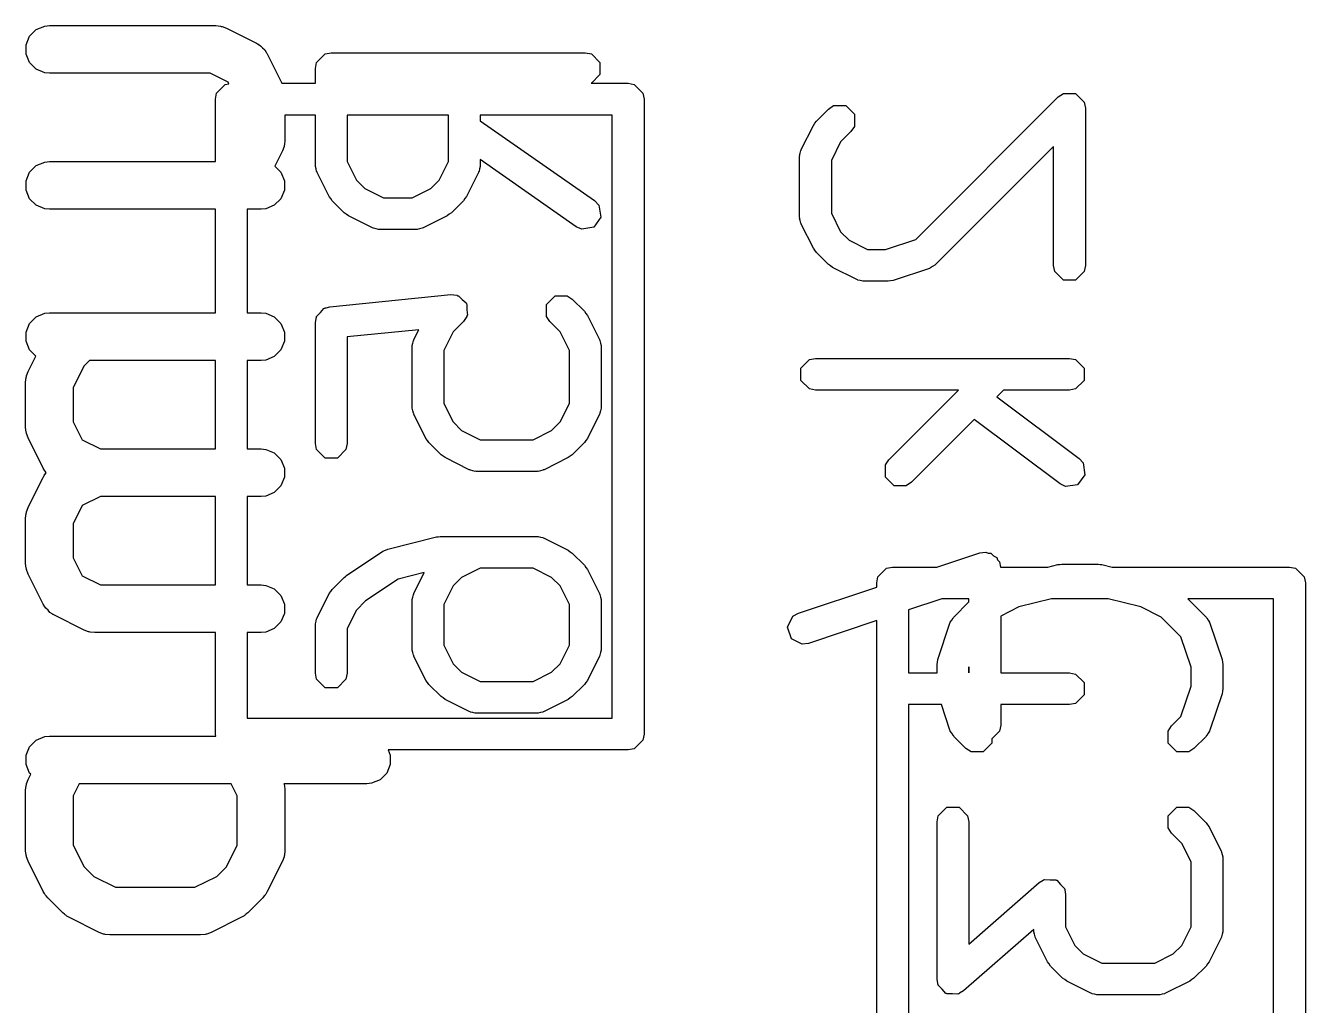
# Model space of a CAD drawing. Header units: inches. Extents: x 0.38 to 5.39, y 0.07 to 3.28.
# Drawn here: x 3.5334 to 3.6921, y 2.3948 to 2.5163 of the extents above; entities that cross this region are included whole.
import ezdxf

# ---------------------------------------------------------------- set-up
doc = ezdxf.new("R2010")
doc.units = ezdxf.units.IN
doc.header["$MEASUREMENT"] = 0
doc.layers.add('BLACK', color=250, linetype='CONTINUOUS')

msp = doc.modelspace()

# ---------------------------------------------------------------- linework, layer by layer
at = {"layer": 'BLACK', "linetype": 'CONTINUOUS'}
for p, q in [((3.53393, 2.51504), (3.53474, 2.51585)), ((3.53474, 2.51585), (3.53581, 2.51629)), ((3.53581, 2.51629), (3.53638, 2.51635)), ((3.53638, 2.51635), (3.55701, 2.51635)), ((3.55701, 2.51635), (3.55758, 2.51629)), ((3.55758, 2.51629), (3.55768, 2.51625)), ((3.55768, 2.51625), (3.55779, 2.51625)), ((3.55779, 2.51625), (3.55833, 2.51604)), ((3.55833, 2.51604), (3.56208, 2.51416)), ((3.53349, 2.51397), (3.53393, 2.51504)), ((3.53349, 2.51282), (3.53349, 2.51397)), ((3.56208, 2.51416), (3.56217, 2.5141)), ((3.56217, 2.5141), (3.56222, 2.51409)), ((3.56222, 2.51409), (3.56227, 2.51404)), ((3.56227, 2.51404), (3.56257, 2.51385)), ((3.56257, 2.51385), (3.56281, 2.51358)), ((3.53393, 2.51176), (3.53349, 2.51282)), ((3.56281, 2.51358), (3.56309, 2.51333)), ((3.56309, 2.51333), (3.56327, 2.51304)), ((3.56327, 2.51304), (3.56332, 2.51298)), ((3.56332, 2.51298), (3.56334, 2.51294)), ((3.56334, 2.51294), (3.5634, 2.51284)), ((3.5634, 2.51284), (3.56522, 2.5092)), ((3.56952, 2.51178), (3.57058, 2.51284)), ((3.57058, 2.51284), (3.57133, 2.51299)), ((3.57133, 2.51299), (3.60283, 2.51299)), ((3.60283, 2.51299), (3.60358, 2.51284)), ((3.60358, 2.51284), (3.60465, 2.51178)), ((3.53474, 2.51094), (3.53393, 2.51176)), ((3.53581, 2.5105), (3.53474, 2.51094)), ((3.53638, 2.51044), (3.53581, 2.5105)), ((3.55631, 2.51044), (3.53638, 2.51044)), ((3.55856, 2.50932), (3.55631, 2.51044)), ((3.56937, 2.51102), (3.56952, 2.51178)), ((3.56937, 2.5092), (3.56937, 2.51102)), ((3.60465, 2.51178), (3.60465, 2.51027)), ((3.55712, 2.50798), (3.55818, 2.50905)), ((3.55818, 2.50905), (3.55865, 2.50914)), ((3.55865, 2.50914), (3.55856, 2.50932)), ((3.56522, 2.5092), (3.56937, 2.5092)), ((3.60358, 2.50921), (3.60354, 2.5092)), ((3.60354, 2.5092), (3.60815, 2.5092)), ((3.60465, 2.51027), (3.60358, 2.50921)), ((3.60815, 2.5092), (3.6089, 2.50905)), ((3.6089, 2.50905), (3.60997, 2.50798)), ((3.55697, 2.50723), (3.55712, 2.50798)), ((3.60997, 2.50798), (3.61012, 2.50723)), ((3.64381, 2.48983), (3.66148, 2.5075)), ((3.66148, 2.5075), (3.66212, 2.50792)), ((3.66212, 2.50792), (3.66362, 2.50792)), ((3.66362, 2.50792), (3.66469, 2.50686)), ((3.55697, 2.49948), (3.55697, 2.50723)), ((3.61012, 2.50723), (3.61012, 2.42849)), ((3.63148, 2.5045), (3.63298, 2.506)), ((3.63298, 2.506), (3.63362, 2.50642)), ((3.63362, 2.50642), (3.63513, 2.50642)), ((3.63513, 2.50642), (3.63619, 2.50536)), ((3.66469, 2.50686), (3.66484, 2.5061)), ((3.66484, 2.5061), (3.66484, 2.48661)), ((3.56937, 2.50526), (3.56558, 2.50526)), ((3.56558, 2.50526), (3.56558, 2.50215)), ((3.56937, 2.49903), (3.56937, 2.50526)), ((3.5733, 2.50526), (3.5733, 2.49949)), ((3.58586, 2.50526), (3.5733, 2.50526)), ((3.58586, 2.49949), (3.58586, 2.50526)), ((3.5898, 2.50526), (3.5898, 2.50455)), ((3.60618, 2.50526), (3.5898, 2.50526)), ((3.5898, 2.50455), (3.60396, 2.49464)), ((3.60618, 2.43046), (3.60618, 2.50526)), ((3.63111, 2.50398), (3.63131, 2.50423)), ((3.63131, 2.50423), (3.63148, 2.5045)), ((3.63619, 2.50536), (3.63619, 2.50385)), ((3.62961, 2.50098), (3.63111, 2.50398)), ((3.63577, 2.50321), (3.63449, 2.50194)), ((3.63619, 2.50385), (3.63577, 2.50321)), ((3.56548, 2.50137), (3.56527, 2.50083)), ((3.56549, 2.50147), (3.56548, 2.50137)), ((3.56553, 2.50157), (3.56549, 2.50147)), ((3.56558, 2.50215), (3.56553, 2.50157)), ((3.62959, 2.50089), (3.62961, 2.50098)), ((3.63449, 2.50194), (3.63334, 2.49964)), ((3.6609, 2.50135), (3.64626, 2.48671)), ((3.6609, 2.48661), (3.6609, 2.50135)), ((3.53474, 2.49898), (3.53581, 2.49942)), ((3.53581, 2.49942), (3.53638, 2.49948)), ((3.53638, 2.49948), (3.55697, 2.49948)), ((3.56527, 2.50083), (3.56432, 2.49893)), ((3.5733, 2.49949), (3.57445, 2.49719)), ((3.58471, 2.49719), (3.58586, 2.49949)), ((3.6017, 2.49141), (3.5898, 2.49974)), ((3.5898, 2.49974), (3.5898, 2.49903)), ((3.62941, 2.50024), (3.62949, 2.50055)), ((3.62942, 2.5002), (3.62941, 2.50024)), ((3.62941, 2.5001), (3.62942, 2.5002)), ((3.62941, 2.49261), (3.62941, 2.5001)), ((3.62949, 2.50055), (3.62956, 2.50086)), ((3.62956, 2.50086), (3.62959, 2.50089)), ((3.63334, 2.49964), (3.63334, 2.49307)), ((3.53349, 2.4971), (3.53393, 2.49816)), ((3.53393, 2.49816), (3.53474, 2.49898)), ((3.56432, 2.49893), (3.56509, 2.49816)), ((3.56509, 2.49816), (3.56553, 2.4971)), ((3.56939, 2.49893), (3.56937, 2.49903)), ((3.56937, 2.49889), (3.56939, 2.49893)), ((3.56945, 2.49858), (3.56937, 2.49889)), ((3.56952, 2.49827), (3.56945, 2.49858)), ((3.56955, 2.49824), (3.56952, 2.49827)), ((3.56957, 2.49815), (3.56955, 2.49824)), ((3.57107, 2.49515), (3.56957, 2.49815)), ((3.58959, 2.49815), (3.58809, 2.49515)), ((3.58962, 2.49824), (3.58959, 2.49815)), ((3.58965, 2.49827), (3.58962, 2.49824)), ((3.58971, 2.49858), (3.58965, 2.49827)), ((3.5898, 2.49889), (3.58971, 2.49858)), ((3.5898, 2.49903), (3.58978, 2.49893)), ((3.58978, 2.49893), (3.5898, 2.49889)), ((3.53349, 2.49595), (3.53349, 2.4971)), ((3.56553, 2.4971), (3.56553, 2.49595)), ((3.57445, 2.49719), (3.5755, 2.49614)), ((3.58367, 2.49614), (3.58471, 2.49719)), ((3.53393, 2.49488), (3.53349, 2.49595)), ((3.53474, 2.49407), (3.53393, 2.49488)), ((3.56509, 2.49488), (3.56427, 2.49407)), ((3.56553, 2.49595), (3.56509, 2.49488)), ((3.57127, 2.4949), (3.57107, 2.49515)), ((3.57144, 2.49463), (3.57127, 2.4949)), ((3.57294, 2.49313), (3.57144, 2.49463)), ((3.5755, 2.49614), (3.5778, 2.495)), ((3.5778, 2.495), (3.58137, 2.495)), ((3.58137, 2.495), (3.58367, 2.49614)), ((3.58772, 2.49463), (3.58622, 2.49313)), ((3.5879, 2.4949), (3.58772, 2.49463)), ((3.58809, 2.49515), (3.5879, 2.4949)), ((3.60396, 2.49464), (3.60449, 2.49408)), ((3.53581, 2.49363), (3.53474, 2.49407)), ((3.53638, 2.49357), (3.53581, 2.49363)), ((3.55697, 2.49357), (3.53638, 2.49357)), ((3.55697, 2.48073), (3.55697, 2.49357)), ((3.56263, 2.49357), (3.56091, 2.49357)), ((3.56091, 2.49357), (3.56091, 2.48073)), ((3.56321, 2.49363), (3.56263, 2.49357)), ((3.56427, 2.49407), (3.56321, 2.49363)), ((3.5732, 2.49296), (3.57294, 2.49313)), ((3.58622, 2.49313), (3.58596, 2.49296)), ((3.60449, 2.49408), (3.60475, 2.4926)), ((3.63334, 2.49307), (3.63449, 2.49077)), ((3.57345, 2.49277), (3.5732, 2.49296)), ((3.57645, 2.49127), (3.57345, 2.49277)), ((3.58571, 2.49277), (3.58271, 2.49127)), ((3.58596, 2.49296), (3.58571, 2.49277)), ((3.6024, 2.49111), (3.6017, 2.49141)), ((3.60475, 2.4926), (3.60389, 2.49137)), ((3.62942, 2.49251), (3.62941, 2.49261)), ((3.62941, 2.49247), (3.62942, 2.49251)), ((3.62949, 2.49216), (3.62941, 2.49247)), ((3.62956, 2.49185), (3.62949, 2.49216)), ((3.62959, 2.49182), (3.62956, 2.49185)), ((3.62961, 2.49172), (3.62959, 2.49182)), ((3.63111, 2.48873), (3.62961, 2.49172)), ((3.57655, 2.49124), (3.57645, 2.49127)), ((3.57658, 2.49121), (3.57655, 2.49124)), ((3.57689, 2.49115), (3.57658, 2.49121)), ((3.57719, 2.49106), (3.57689, 2.49115)), ((3.57724, 2.49108), (3.57719, 2.49106)), ((3.57733, 2.49106), (3.57724, 2.49108)), ((3.58183, 2.49106), (3.57733, 2.49106)), ((3.58193, 2.49108), (3.58183, 2.49106)), ((3.58197, 2.49106), (3.58193, 2.49108)), ((3.58228, 2.49115), (3.58197, 2.49106)), ((3.58259, 2.49121), (3.58228, 2.49115)), ((3.58262, 2.49124), (3.58259, 2.49121)), ((3.58271, 2.49127), (3.58262, 2.49124)), ((3.60389, 2.49137), (3.6024, 2.49111)), ((3.63449, 2.49077), (3.63554, 2.48972)), ((3.64005, 2.48857), (3.64381, 2.48983)), ((3.63131, 2.48848), (3.63111, 2.48873)), ((3.63148, 2.48821), (3.63131, 2.48848)), ((3.63298, 2.48671), (3.63148, 2.48821)), ((3.63554, 2.48972), (3.63784, 2.48857)), ((3.63784, 2.48857), (3.64005, 2.48857)), ((3.63324, 2.48654), (3.63298, 2.48671)), ((3.64618, 2.48666), (3.64616, 2.48662)), ((3.64626, 2.48671), (3.64618, 2.48666)), ((3.63349, 2.48635), (3.63324, 2.48654)), ((3.63649, 2.48485), (3.63349, 2.48635)), ((3.64549, 2.48624), (3.641, 2.48474)), ((3.64558, 2.48629), (3.64549, 2.48624)), ((3.64563, 2.48629), (3.64558, 2.48629)), ((3.64589, 2.48646), (3.64563, 2.48629)), ((3.64616, 2.48662), (3.64589, 2.48646)), ((3.66105, 2.48585), (3.6609, 2.48661)), ((3.66212, 2.48479), (3.66105, 2.48585)), ((3.66469, 2.48585), (3.66362, 2.48479)), ((3.66484, 2.48661), (3.66469, 2.48585)), ((3.63659, 2.48482), (3.63649, 2.48485)), ((3.63662, 2.48479), (3.63659, 2.48482)), ((3.63693, 2.48473), (3.63662, 2.48479)), ((3.63723, 2.48464), (3.63693, 2.48473)), ((3.63728, 2.48466), (3.63723, 2.48464)), ((3.63737, 2.48464), (3.63728, 2.48466)), ((3.64037, 2.48464), (3.63737, 2.48464)), ((3.64068, 2.4847), (3.64037, 2.48464)), ((3.641, 2.48474), (3.64068, 2.4847)), ((3.66362, 2.48479), (3.66212, 2.48479)), ((3.57114, 2.48149), (3.58614, 2.48299)), ((3.58614, 2.48299), (3.5869, 2.48291)), ((3.5869, 2.48291), (3.58698, 2.48285)), ((3.58698, 2.48285), (3.58709, 2.48285)), ((3.58709, 2.48285), (3.58755, 2.48238)), ((3.58755, 2.48238), (3.58807, 2.48196)), ((3.58807, 2.48196), (3.58808, 2.48186)), ((3.59801, 2.48178), (3.59908, 2.48285)), ((3.59908, 2.48285), (3.60058, 2.48285)), ((3.60058, 2.48285), (3.60122, 2.48242)), ((3.60122, 2.48242), (3.60272, 2.48092)), ((3.53474, 2.48023), (3.53581, 2.48067)), ((3.53581, 2.48067), (3.53638, 2.48073)), ((3.53638, 2.48073), (3.55697, 2.48073)), ((3.56091, 2.48073), (3.56263, 2.48073)), ((3.56263, 2.48073), (3.56321, 2.48067)), ((3.56321, 2.48067), (3.56427, 2.48023)), ((3.56949, 2.48014), (3.56952, 2.48028)), ((3.56952, 2.48028), (3.56998, 2.48075)), ((3.56998, 2.48075), (3.5704, 2.48126)), ((3.5704, 2.48126), (3.57054, 2.4813)), ((3.57054, 2.4813), (3.57058, 2.48135)), ((3.57058, 2.48135), (3.57068, 2.48135)), ((3.57068, 2.48135), (3.57114, 2.48149)), ((3.58808, 2.48186), (3.58815, 2.48178)), ((3.58815, 2.48178), (3.58815, 2.48112)), ((3.58815, 2.48112), (3.58822, 2.48046)), ((3.58822, 2.48046), (3.58815, 2.48038)), ((3.58815, 2.48038), (3.58815, 2.48028)), ((3.59801, 2.48028), (3.59801, 2.48178)), ((3.60272, 2.48092), (3.6029, 2.48066)), ((3.6029, 2.48066), (3.60309, 2.48041)), ((3.60309, 2.48041), (3.60459, 2.47741)), ((3.53349, 2.47835), (3.53393, 2.47942)), ((3.53393, 2.47942), (3.53474, 2.48023)), ((3.56427, 2.48023), (3.56509, 2.47942)), ((3.56509, 2.47942), (3.56553, 2.47835)), ((3.56937, 2.47953), (3.56946, 2.48)), ((3.56937, 2.46453), (3.56937, 2.47953)), ((3.56945, 2.4801), (3.56949, 2.48014)), ((3.56946, 2.48), (3.56945, 2.4801)), ((3.58772, 2.47964), (3.58645, 2.47836)), ((3.58815, 2.48028), (3.58772, 2.47964)), ((3.59844, 2.47964), (3.59801, 2.48028)), ((3.59971, 2.47836), (3.59844, 2.47964)), ((3.53349, 2.4772), (3.53349, 2.47835)), ((3.53393, 2.47614), (3.53349, 2.4772)), ((3.56553, 2.4772), (3.56509, 2.47614)), ((3.56553, 2.47835), (3.56553, 2.4772)), ((3.58219, 2.47864), (3.5733, 2.47775)), ((3.5733, 2.47775), (3.5733, 2.46453)), ((3.58145, 2.47697), (3.58151, 2.47728)), ((3.58151, 2.47728), (3.58155, 2.47731)), ((3.58155, 2.47731), (3.58157, 2.47741)), ((3.58157, 2.47741), (3.58219, 2.47864)), ((3.58645, 2.47836), (3.5853, 2.47606)), ((3.60086, 2.47606), (3.59971, 2.47836)), ((3.60459, 2.47741), (3.60462, 2.47731)), ((3.60462, 2.47731), (3.60465, 2.47728)), ((3.60465, 2.47728), (3.60471, 2.47697)), ((3.53469, 2.47537), (3.53393, 2.47614)), ((3.56509, 2.47614), (3.56427, 2.47532)), ((3.58136, 2.47653), (3.58138, 2.47663)), ((3.58136, 2.46903), (3.58136, 2.47653)), ((3.58137, 2.47667), (3.58145, 2.47697)), ((3.58138, 2.47663), (3.58137, 2.47667)), ((3.5853, 2.47606), (3.5853, 2.46949)), ((3.60086, 2.46949), (3.60086, 2.47606)), ((3.60471, 2.47697), (3.60479, 2.47667)), ((3.60479, 2.47667), (3.60478, 2.47663)), ((3.60478, 2.47663), (3.6048, 2.47653)), ((3.6048, 2.47653), (3.6048, 2.46903)), ((3.53374, 2.47347), (3.53469, 2.47537)), ((3.54069, 2.47415), (3.53934, 2.47146)), ((3.54136, 2.47482), (3.54069, 2.47415)), ((3.55697, 2.47482), (3.54136, 2.47482)), ((3.55697, 2.46386), (3.55697, 2.47482)), ((3.56263, 2.47482), (3.56091, 2.47482)), ((3.56091, 2.47482), (3.56091, 2.46386)), ((3.56321, 2.47488), (3.56263, 2.47482)), ((3.56427, 2.47532), (3.56321, 2.47488)), ((3.62956, 2.47386), (3.63062, 2.47493)), ((3.63062, 2.47493), (3.63137, 2.47508)), ((3.63137, 2.47508), (3.66287, 2.47508)), ((3.66287, 2.47508), (3.66362, 2.47493)), ((3.66362, 2.47493), (3.66469, 2.47386)), ((3.53343, 2.47215), (3.53349, 2.47273)), ((3.53349, 2.47273), (3.53353, 2.47283)), ((3.53353, 2.47283), (3.53354, 2.47293)), ((3.53354, 2.47293), (3.53374, 2.47347)), ((3.62956, 2.47235), (3.62956, 2.47386)), ((3.63062, 2.47129), (3.62956, 2.47235)), ((3.66469, 2.47235), (3.66362, 2.47129)), ((3.66469, 2.47386), (3.66469, 2.47235)), ((3.53343, 2.46653), (3.53343, 2.47215)), ((3.53934, 2.47146), (3.53934, 2.46723)), ((3.63137, 2.47114), (3.63062, 2.47129)), ((3.64912, 2.47114), (3.63137, 2.47114)), ((3.64048, 2.4625), (3.64912, 2.47114)), ((3.65469, 2.47114), (3.65387, 2.47032)), ((3.66287, 2.47114), (3.65469, 2.47114)), ((3.66362, 2.47129), (3.66287, 2.47114)), ((3.5853, 2.46949), (3.58645, 2.4672)), ((3.59971, 2.4672), (3.60086, 2.46949)), ((3.65387, 2.47032), (3.66405, 2.46268)), ((3.58138, 2.46893), (3.58136, 2.46903)), ((3.58137, 2.46889), (3.58138, 2.46893)), ((3.58145, 2.46859), (3.58137, 2.46889)), ((3.58151, 2.46828), (3.58145, 2.46859)), ((3.58155, 2.46824), (3.58151, 2.46828)), ((3.58157, 2.46815), (3.58155, 2.46824)), ((3.58307, 2.46515), (3.58157, 2.46815)), ((3.60459, 2.46815), (3.60309, 2.46515)), ((3.60462, 2.46824), (3.60459, 2.46815)), ((3.60465, 2.46828), (3.60462, 2.46824)), ((3.60471, 2.46859), (3.60465, 2.46828)), ((3.60479, 2.46889), (3.60471, 2.46859)), ((3.6048, 2.46903), (3.60478, 2.46893)), ((3.60478, 2.46893), (3.60479, 2.46889)), ((3.53349, 2.46595), (3.53343, 2.46653)), ((3.53934, 2.46723), (3.54046, 2.46498)), ((3.58645, 2.4672), (3.5875, 2.46615)), ((3.5875, 2.46615), (3.5898, 2.465)), ((3.59637, 2.465), (3.59866, 2.46615)), ((3.59866, 2.46615), (3.59971, 2.4672)), ((3.65106, 2.46751), (3.64326, 2.45972)), ((3.66169, 2.45953), (3.65106, 2.46751)), ((3.53353, 2.46585), (3.53349, 2.46595)), ((3.53354, 2.46575), (3.53353, 2.46585)), ((3.53374, 2.46521), (3.53354, 2.46575)), ((3.53562, 2.46146), (3.53374, 2.46521)), ((3.54046, 2.46498), (3.54271, 2.46386)), ((3.56952, 2.46378), (3.56937, 2.46453)), ((3.5733, 2.46453), (3.57315, 2.46378)), ((3.58327, 2.4649), (3.58307, 2.46515)), ((3.58344, 2.46464), (3.58327, 2.4649)), ((3.58494, 2.46314), (3.58344, 2.46464)), ((3.5898, 2.465), (3.59637, 2.465)), ((3.60272, 2.46464), (3.60122, 2.46314)), ((3.6029, 2.4649), (3.60272, 2.46464)), ((3.60309, 2.46515), (3.6029, 2.4649)), ((3.54271, 2.46386), (3.55697, 2.46386)), ((3.56091, 2.46386), (3.56263, 2.46386)), ((3.56263, 2.46386), (3.56321, 2.4638)), ((3.56321, 2.4638), (3.56427, 2.46336)), ((3.56427, 2.46336), (3.56509, 2.46254)), ((3.57058, 2.46271), (3.56952, 2.46378)), ((3.57315, 2.46378), (3.57209, 2.46271)), ((3.5852, 2.46296), (3.58494, 2.46314)), ((3.58545, 2.46277), (3.5852, 2.46296)), ((3.60096, 2.46296), (3.60071, 2.46277)), ((3.60122, 2.46314), (3.60096, 2.46296)), ((3.53568, 2.46136), (3.53562, 2.46146)), ((3.53569, 2.46132), (3.53568, 2.46136)), ((3.53574, 2.46126), (3.53569, 2.46132)), ((3.53593, 2.46097), (3.53574, 2.46126)), ((3.56509, 2.46254), (3.56553, 2.46148)), ((3.56553, 2.46148), (3.56553, 2.46033)), ((3.57209, 2.46271), (3.57058, 2.46271)), ((3.58845, 2.46127), (3.58545, 2.46277)), ((3.58855, 2.46124), (3.58845, 2.46127)), ((3.58858, 2.46121), (3.58855, 2.46124)), ((3.59762, 2.46124), (3.59758, 2.46121)), ((3.59771, 2.46127), (3.59762, 2.46124)), ((3.60071, 2.46277), (3.59771, 2.46127)), ((3.64005, 2.46186), (3.64048, 2.4625)), ((3.64005, 2.46036), (3.64005, 2.46186)), ((3.66405, 2.46268), (3.66456, 2.46211)), ((3.66456, 2.46211), (3.66478, 2.46062)), ((3.53374, 2.4566), (3.53562, 2.46035)), ((3.53562, 2.46035), (3.53568, 2.46045)), ((3.53568, 2.46045), (3.53569, 2.46049)), ((3.53569, 2.46049), (3.53574, 2.46055)), ((3.53574, 2.46055), (3.53593, 2.46084)), ((3.536, 2.4609), (3.53593, 2.46097)), ((3.53593, 2.46084), (3.536, 2.4609)), ((3.56553, 2.46033), (3.56509, 2.45926)), ((3.58889, 2.46115), (3.58858, 2.46121)), ((3.58919, 2.46107), (3.58889, 2.46115)), ((3.58924, 2.46108), (3.58919, 2.46107)), ((3.58933, 2.46106), (3.58924, 2.46108)), ((3.59683, 2.46106), (3.58933, 2.46106)), ((3.59693, 2.46108), (3.59683, 2.46106)), ((3.59697, 2.46107), (3.59693, 2.46108)), ((3.59728, 2.46115), (3.59697, 2.46107)), ((3.59758, 2.46121), (3.59728, 2.46115)), ((3.64112, 2.45929), (3.64005, 2.46036)), ((3.64326, 2.45972), (3.64263, 2.45929)), ((3.66478, 2.46062), (3.66387, 2.45942)), ((3.56427, 2.45845), (3.56321, 2.45801)), ((3.56509, 2.45926), (3.56427, 2.45845)), ((3.64263, 2.45929), (3.64112, 2.45929)), ((3.66238, 2.4592), (3.66169, 2.45953)), ((3.66387, 2.45942), (3.66238, 2.4592)), ((3.53354, 2.45606), (3.53374, 2.4566)), ((3.54046, 2.45683), (3.53934, 2.45458)), ((3.54271, 2.45795), (3.54046, 2.45683)), ((3.55697, 2.45795), (3.54271, 2.45795)), ((3.55697, 2.44698), (3.55697, 2.45795)), ((3.56263, 2.45795), (3.56091, 2.45795)), ((3.56091, 2.45795), (3.56091, 2.44698)), ((3.56321, 2.45801), (3.56263, 2.45795)), ((3.53343, 2.45528), (3.53349, 2.45586)), ((3.53343, 2.44966), (3.53343, 2.45528)), ((3.53349, 2.45586), (3.53353, 2.45595)), ((3.53353, 2.45595), (3.53354, 2.45606)), ((3.53934, 2.45458), (3.53934, 2.45035)), ((3.57836, 2.45144), (3.58436, 2.45294)), ((3.58436, 2.45294), (3.5846, 2.45295)), ((3.5846, 2.45295), (3.58483, 2.453)), ((3.58483, 2.453), (3.59683, 2.453)), ((3.59683, 2.453), (3.59693, 2.45298)), ((3.59693, 2.45298), (3.59697, 2.453)), ((3.59697, 2.453), (3.59728, 2.45291)), ((3.59728, 2.45291), (3.59758, 2.45285)), ((3.59758, 2.45285), (3.59762, 2.45282)), ((3.59762, 2.45282), (3.59771, 2.45279)), ((3.59771, 2.45279), (3.60071, 2.45129)), ((3.53934, 2.45035), (3.54046, 2.44811)), ((3.57324, 2.44817), (3.57774, 2.45117)), ((3.57774, 2.45117), (3.57805, 2.4513)), ((3.57805, 2.4513), (3.57836, 2.45144)), ((3.60071, 2.45129), (3.60096, 2.4511)), ((3.60096, 2.4511), (3.60122, 2.45092)), ((3.60122, 2.45092), (3.60272, 2.44942)), ((3.6464, 2.4492), (3.65175, 2.45098)), ((3.65175, 2.45098), (3.65251, 2.45107)), ((3.65251, 2.45107), (3.6528, 2.45093)), ((3.6528, 2.45093), (3.65312, 2.45093)), ((3.65312, 2.45093), (3.65345, 2.45061)), ((3.65345, 2.45061), (3.65386, 2.4504)), ((3.65386, 2.4504), (3.65396, 2.45009)), ((3.53349, 2.44908), (3.53343, 2.44966)), ((3.53353, 2.44898), (3.53349, 2.44908)), ((3.53354, 2.44888), (3.53353, 2.44898)), ((3.53374, 2.44833), (3.53354, 2.44888)), ((3.5898, 2.44906), (3.5875, 2.44791)), ((3.59637, 2.44906), (3.5898, 2.44906)), ((3.59866, 2.44791), (3.59637, 2.44906)), ((3.60272, 2.44942), (3.6029, 2.44916)), ((3.6029, 2.44916), (3.60309, 2.44891)), ((3.60309, 2.44891), (3.60459, 2.44591)), ((3.63912, 2.44798), (3.64018, 2.44905)), ((3.64018, 2.44905), (3.64094, 2.4492)), ((3.64094, 2.4492), (3.6464, 2.4492)), ((3.65396, 2.45009), (3.65419, 2.44986)), ((3.65419, 2.44986), (3.65432, 2.4492)), ((3.65432, 2.4492), (3.66017, 2.4492)), ((3.66017, 2.4492), (3.66143, 2.44951)), ((3.66143, 2.44951), (3.66167, 2.44952)), ((3.66167, 2.44952), (3.66191, 2.44957)), ((3.66191, 2.44957), (3.66641, 2.44957)), ((3.66641, 2.44957), (3.66665, 2.44952)), ((3.66665, 2.44952), (3.66689, 2.44951)), ((3.66689, 2.44951), (3.66815, 2.4492)), ((3.66815, 2.4492), (3.69015, 2.4492)), ((3.69015, 2.4492), (3.6909, 2.44905)), ((3.6909, 2.44905), (3.69197, 2.44798)), ((3.53562, 2.44459), (3.53374, 2.44833)), ((3.54046, 2.44811), (3.54271, 2.44698)), ((3.54271, 2.44698), (3.55697, 2.44698)), ((3.56091, 2.44698), (3.56263, 2.44698)), ((3.56263, 2.44698), (3.56321, 2.44693)), ((3.57144, 2.44642), (3.57294, 2.44792)), ((3.57294, 2.44792), (3.5731, 2.44803)), ((3.5731, 2.44803), (3.57324, 2.44817)), ((3.57964, 2.44771), (3.57559, 2.445)), ((3.58287, 2.44851), (3.57964, 2.44771)), ((3.58157, 2.44591), (3.58287, 2.44851)), ((3.5875, 2.44791), (3.58645, 2.44687)), ((3.59971, 2.44687), (3.59866, 2.44791)), ((3.63897, 2.44723), (3.63912, 2.44798)), ((3.63897, 2.44672), (3.63897, 2.44723)), ((3.69197, 2.44798), (3.69212, 2.44723)), ((3.69212, 2.44723), (3.69212, 2.36849)), ((3.56321, 2.44693), (3.56427, 2.44649)), ((3.56427, 2.44649), (3.56509, 2.44567)), ((3.56509, 2.44567), (3.56553, 2.44461)), ((3.56957, 2.44291), (3.57107, 2.44591)), ((3.57107, 2.44591), (3.57127, 2.44616)), ((3.57127, 2.44616), (3.57144, 2.44642)), ((3.58137, 2.44517), (3.58145, 2.44548)), ((3.58145, 2.44548), (3.58151, 2.44579)), ((3.58151, 2.44579), (3.58155, 2.44582)), ((3.58155, 2.44582), (3.58157, 2.44591)), ((3.58645, 2.44687), (3.5853, 2.44457)), ((3.60086, 2.44457), (3.59971, 2.44687)), ((3.60459, 2.44591), (3.60462, 2.44582)), ((3.60462, 2.44582), (3.60465, 2.44579)), ((3.60465, 2.44579), (3.60471, 2.44548)), ((3.60471, 2.44548), (3.60479, 2.44517)), ((3.62925, 2.44348), (3.63897, 2.44672)), ((3.53568, 2.44449), (3.53562, 2.44459)), ((3.53569, 2.44444), (3.53568, 2.44449)), ((3.53574, 2.44439), (3.53569, 2.44444)), ((3.53593, 2.4441), (3.53574, 2.44439)), ((3.53621, 2.44385), (3.53593, 2.4441)), ((3.53645, 2.44357), (3.53621, 2.44385)), ((3.56553, 2.44461), (3.56553, 2.44345)), ((3.57445, 2.44387), (3.5733, 2.44157)), ((3.57559, 2.445), (3.57445, 2.44387)), ((3.58136, 2.44503), (3.58138, 2.44513)), ((3.58136, 2.43903), (3.58136, 2.44503)), ((3.58138, 2.44513), (3.58137, 2.44517)), ((3.5853, 2.44457), (3.5853, 2.4395)), ((3.60086, 2.4395), (3.60086, 2.44457)), ((3.60479, 2.44517), (3.60478, 2.44513)), ((3.60478, 2.44513), (3.6048, 2.44503)), ((3.6048, 2.44503), (3.6048, 2.43903)), ((3.64704, 2.44526), (3.64291, 2.44388)), ((3.64291, 2.44388), (3.64291, 2.43608)), ((3.6504, 2.44526), (3.64704, 2.44526)), ((3.64852, 2.443), (3.6504, 2.44488)), ((3.6504, 2.44488), (3.6504, 2.44526)), ((3.6566, 2.44425), (3.65434, 2.44312)), ((3.66065, 2.44526), (3.6566, 2.44425)), ((3.66767, 2.44526), (3.66065, 2.44526)), ((3.67172, 2.44425), (3.66767, 2.44526)), ((3.67424, 2.44299), (3.67172, 2.44425)), ((3.67754, 2.44526), (3.6798, 2.443)), ((3.68818, 2.44526), (3.67754, 2.44526)), ((3.68818, 2.37046), (3.68818, 2.44526)), ((3.53674, 2.44339), (3.53645, 2.44357)), ((3.5368, 2.44334), (3.53674, 2.44339)), ((3.53684, 2.44333), (3.5368, 2.44334)), ((3.53694, 2.44326), (3.53684, 2.44333)), ((3.54069, 2.44139), (3.53694, 2.44326)), ((3.56509, 2.44239), (3.56427, 2.44158)), ((3.56553, 2.44345), (3.56509, 2.44239)), ((3.56937, 2.44217), (3.56945, 2.44248)), ((3.56945, 2.44248), (3.56952, 2.44279)), ((3.56952, 2.44279), (3.56955, 2.44282)), ((3.56955, 2.44282), (3.56957, 2.44291)), ((3.62791, 2.44175), (3.62858, 2.4431)), ((3.62858, 2.4431), (3.62925, 2.44348)), ((3.63897, 2.44257), (3.6305, 2.43974)), ((3.63897, 2.36849), (3.63897, 2.44257)), ((3.64655, 2.43773), (3.64805, 2.44223)), ((3.64805, 2.44223), (3.64809, 2.44231)), ((3.64809, 2.44236), (3.64827, 2.44262)), ((3.64809, 2.44231), (3.64809, 2.44236)), ((3.64827, 2.44262), (3.64843, 2.44289)), ((3.64843, 2.44289), (3.64847, 2.44291)), ((3.64847, 2.44291), (3.64852, 2.443)), ((3.65434, 2.44312), (3.65434, 2.43608)), ((3.67669, 2.44054), (3.67424, 2.44299)), ((3.6798, 2.443), (3.67986, 2.44291)), ((3.67986, 2.44291), (3.6799, 2.44289)), ((3.6799, 2.44289), (3.68005, 2.44262)), ((3.68005, 2.44262), (3.68023, 2.44236)), ((3.68023, 2.44236), (3.68023, 2.44231)), ((3.68023, 2.44231), (3.68028, 2.44223)), ((3.68028, 2.44223), (3.68178, 2.43773)), ((3.54123, 2.44118), (3.54069, 2.44139)), ((3.54133, 2.44118), (3.54123, 2.44118)), ((3.54143, 2.44113), (3.54133, 2.44118)), ((3.54201, 2.44108), (3.54143, 2.44113)), ((3.55697, 2.44108), (3.54201, 2.44108)), ((3.55697, 2.42849), (3.55697, 2.44108)), ((3.56263, 2.44108), (3.56091, 2.44108)), ((3.56091, 2.44108), (3.56091, 2.43046)), ((3.56321, 2.44113), (3.56263, 2.44108)), ((3.56427, 2.44158), (3.56321, 2.44113)), ((3.56939, 2.44213), (3.56937, 2.44217)), ((3.56937, 2.44203), (3.56939, 2.44213)), ((3.56937, 2.43603), (3.56937, 2.44203)), ((3.5733, 2.44157), (3.5733, 2.43603)), ((3.62839, 2.44032), (3.62791, 2.44175)), ((3.58138, 2.43894), (3.58136, 2.43903)), ((3.5853, 2.4395), (3.58645, 2.4372)), ((3.59971, 2.4372), (3.60086, 2.4395)), ((3.6048, 2.43903), (3.60478, 2.43894)), ((3.62973, 2.43965), (3.62839, 2.44032)), ((3.6305, 2.43974), (3.62973, 2.43965)), ((3.67794, 2.43679), (3.67669, 2.44054)), ((3.58137, 2.43889), (3.58138, 2.43894)), ((3.58145, 2.43859), (3.58137, 2.43889)), ((3.58151, 2.43828), (3.58145, 2.43859)), ((3.58155, 2.43825), (3.58151, 2.43828)), ((3.58157, 2.43815), (3.58155, 2.43825)), ((3.58307, 2.43515), (3.58157, 2.43815)), ((3.60459, 2.43815), (3.60309, 2.43515)), ((3.60462, 2.43825), (3.60459, 2.43815)), ((3.60465, 2.43828), (3.60462, 2.43825)), ((3.60471, 2.43859), (3.60465, 2.43828)), ((3.60479, 2.43889), (3.60471, 2.43859)), ((3.60478, 2.43894), (3.60479, 2.43889)), ((3.64651, 2.43741), (3.64655, 2.43773)), ((3.68178, 2.43773), (3.68182, 2.43741)), ((3.56952, 2.43528), (3.56937, 2.43603)), ((3.5733, 2.43603), (3.57315, 2.43528)), ((3.58645, 2.4372), (3.5875, 2.43615)), ((3.5875, 2.43615), (3.5898, 2.435)), ((3.59637, 2.435), (3.59866, 2.43615)), ((3.59866, 2.43615), (3.59971, 2.4372)), ((3.64291, 2.43608), (3.64644, 2.43608)), ((3.64644, 2.4371), (3.64651, 2.43741)), ((3.64644, 2.43608), (3.64644, 2.4371)), ((3.6504, 2.43685), (3.65038, 2.43679)), ((3.65038, 2.43679), (3.65038, 2.43608)), ((3.65038, 2.43608), (3.6504, 2.43608)), ((3.6504, 2.43608), (3.6504, 2.43685)), ((3.65434, 2.43608), (3.66287, 2.43608)), ((3.66287, 2.43608), (3.66362, 2.43593)), ((3.66362, 2.43593), (3.66469, 2.43487)), ((3.67794, 2.43442), (3.67794, 2.43679)), ((3.68182, 2.43741), (3.68188, 2.4371)), ((3.68188, 2.4371), (3.68188, 2.4341)), ((3.57058, 2.43422), (3.56952, 2.43528)), ((3.57315, 2.43528), (3.57209, 2.43422)), ((3.58327, 2.4349), (3.58307, 2.43515)), ((3.58344, 2.43464), (3.58327, 2.4349)), ((3.58494, 2.43314), (3.58344, 2.43464)), ((3.5898, 2.435), (3.59637, 2.435)), ((3.60272, 2.43464), (3.60122, 2.43314)), ((3.6029, 2.4349), (3.60272, 2.43464)), ((3.60309, 2.43515), (3.6029, 2.4349)), ((3.66469, 2.43487), (3.66469, 2.43336)), ((3.67669, 2.43067), (3.67794, 2.43442)), ((3.57209, 2.43422), (3.57058, 2.43422)), ((3.5852, 2.43297), (3.58494, 2.43314)), ((3.58545, 2.43277), (3.5852, 2.43297)), ((3.58845, 2.43127), (3.58545, 2.43277)), ((3.60071, 2.43277), (3.59771, 2.43127)), ((3.60096, 2.43297), (3.60071, 2.43277)), ((3.60122, 2.43314), (3.60096, 2.43297)), ((3.66469, 2.43336), (3.66362, 2.43229)), ((3.68178, 2.43348), (3.68028, 2.42898)), ((3.68182, 2.4338), (3.68178, 2.43348)), ((3.68188, 2.4341), (3.68182, 2.4338)), ((3.58855, 2.43125), (3.58845, 2.43127)), ((3.58858, 2.43122), (3.58855, 2.43125)), ((3.58889, 2.43115), (3.58858, 2.43122)), ((3.58919, 2.43107), (3.58889, 2.43115)), ((3.58924, 2.43109), (3.58919, 2.43107)), ((3.58933, 2.43107), (3.58924, 2.43109)), ((3.59693, 2.43109), (3.59683, 2.43107)), ((3.59697, 2.43107), (3.59693, 2.43109)), ((3.59728, 2.43115), (3.59697, 2.43107)), ((3.59758, 2.43122), (3.59728, 2.43115)), ((3.59762, 2.43125), (3.59758, 2.43122)), ((3.59771, 2.43127), (3.59762, 2.43125)), ((3.64699, 2.43214), (3.64291, 2.43214)), ((3.64291, 2.43214), (3.64291, 2.37046)), ((3.64805, 2.42898), (3.64699, 2.43214)), ((3.66287, 2.43214), (3.65434, 2.43214)), ((3.65434, 2.43214), (3.65434, 2.42961)), ((3.66362, 2.43229), (3.66287, 2.43214)), ((3.56091, 2.43046), (3.60618, 2.43046)), ((3.59683, 2.43107), (3.58933, 2.43107)), ((3.65434, 2.42961), (3.65419, 2.42886)), ((3.67509, 2.42886), (3.67552, 2.4295)), ((3.67552, 2.4295), (3.67669, 2.43067)), ((3.53474, 2.42774), (3.53581, 2.42818)), ((3.53581, 2.42818), (3.53638, 2.42824)), ((3.53638, 2.42824), (3.55702, 2.42824)), ((3.55702, 2.42824), (3.55697, 2.42849)), ((3.61012, 2.42849), (3.60997, 2.42773)), ((3.64809, 2.4289), (3.64805, 2.42898)), ((3.64809, 2.42885), (3.64809, 2.4289)), ((3.64827, 2.42859), (3.64809, 2.42885)), ((3.64843, 2.42832), (3.64827, 2.42859)), ((3.64847, 2.4283), (3.64843, 2.42832)), ((3.64852, 2.42821), (3.64847, 2.4283)), ((3.65002, 2.42671), (3.64852, 2.42821)), ((3.65419, 2.42886), (3.65323, 2.4279)), ((3.67509, 2.42735), (3.67509, 2.42886)), ((3.6798, 2.42821), (3.6783, 2.42671)), ((3.67986, 2.4283), (3.6798, 2.42821)), ((3.6799, 2.42832), (3.67986, 2.4283)), ((3.68005, 2.42859), (3.6799, 2.42832)), ((3.68023, 2.42885), (3.68005, 2.42859)), ((3.68028, 2.42898), (3.68023, 2.4289)), ((3.68023, 2.4289), (3.68023, 2.42885)), ((3.53349, 2.42586), (3.53393, 2.42692)), ((3.53393, 2.42692), (3.53474, 2.42774)), ((3.60815, 2.42652), (3.57838, 2.42652)), ((3.57838, 2.42652), (3.57865, 2.42586)), ((3.6089, 2.42667), (3.60815, 2.42652)), ((3.60997, 2.42773), (3.6089, 2.42667)), ((3.65066, 2.42629), (3.65002, 2.42671)), ((3.65323, 2.42735), (3.65217, 2.42629)), ((3.65323, 2.4279), (3.65323, 2.42735)), ((3.67616, 2.42629), (3.67509, 2.42735)), ((3.6783, 2.42671), (3.67766, 2.42629)), ((3.53349, 2.42471), (3.53349, 2.42586)), ((3.57865, 2.42586), (3.57865, 2.42471)), ((3.65217, 2.42629), (3.65066, 2.42629)), ((3.67766, 2.42629), (3.67616, 2.42629)), ((3.53393, 2.42364), (3.53349, 2.42471)), ((3.53374, 2.42285), (3.53407, 2.4235)), ((3.53407, 2.4235), (3.53393, 2.42364)), ((3.57821, 2.42364), (3.57739, 2.42283)), ((3.57865, 2.42471), (3.57821, 2.42364)), ((3.53343, 2.42153), (3.53349, 2.42211)), ((3.53349, 2.42211), (3.53353, 2.42221)), ((3.53353, 2.42221), (3.53354, 2.42231)), ((3.53354, 2.42231), (3.53374, 2.42285)), ((3.54008, 2.42233), (3.53934, 2.42084)), ((3.55893, 2.42233), (3.54008, 2.42233)), ((3.55968, 2.42084), (3.55893, 2.42233)), ((3.57575, 2.42233), (3.56547, 2.42233)), ((3.56547, 2.42233), (3.56548, 2.42231)), ((3.56548, 2.42231), (3.56549, 2.42221)), ((3.56549, 2.42221), (3.56553, 2.42211)), ((3.56553, 2.42211), (3.56558, 2.42153)), ((3.57633, 2.42239), (3.57575, 2.42233)), ((3.57739, 2.42283), (3.57633, 2.42239)), ((3.53343, 2.41403), (3.53343, 2.42153)), ((3.53934, 2.42084), (3.53934, 2.41473)), ((3.55968, 2.41473), (3.55968, 2.42084)), ((3.56558, 2.42153), (3.56558, 2.41403)), ((3.64659, 2.41836), (3.64766, 2.41943)), ((3.64766, 2.41943), (3.64917, 2.41943)), ((3.64917, 2.41943), (3.65023, 2.41836)), ((3.67509, 2.41836), (3.67616, 2.41943)), ((3.67616, 2.41943), (3.67766, 2.41943)), ((3.67766, 2.41943), (3.6783, 2.419)), ((3.6783, 2.419), (3.6798, 2.4175)), ((3.64644, 2.41761), (3.64659, 2.41836)), ((3.64644, 2.39811), (3.64644, 2.41761)), ((3.65023, 2.41836), (3.65038, 2.41761)), ((3.65038, 2.41761), (3.65038, 2.40245)), ((3.67509, 2.41685), (3.67509, 2.41836)), ((3.67552, 2.41622), (3.67509, 2.41685)), ((3.6798, 2.4175), (3.67998, 2.41724)), ((3.67998, 2.41724), (3.68017, 2.41699)), ((3.68017, 2.41699), (3.68167, 2.41399)), ((3.67679, 2.41494), (3.67552, 2.41622)), ((3.53349, 2.41346), (3.53343, 2.41403)), ((3.53934, 2.41473), (3.54069, 2.41203)), ((3.55833, 2.41203), (3.55968, 2.41473)), ((3.56558, 2.41403), (3.56553, 2.41346)), ((3.67794, 2.41264), (3.67679, 2.41494)), ((3.68167, 2.41399), (3.6817, 2.41389)), ((3.6817, 2.41389), (3.68173, 2.41386)), ((3.68173, 2.41386), (3.68179, 2.41355)), ((3.53353, 2.41336), (3.53349, 2.41346)), ((3.53354, 2.41325), (3.53353, 2.41336)), ((3.53374, 2.41271), (3.53354, 2.41325)), ((3.53562, 2.40896), (3.53374, 2.41271)), ((3.56527, 2.41271), (3.5634, 2.40896)), ((3.56548, 2.41325), (3.56527, 2.41271)), ((3.56549, 2.41336), (3.56548, 2.41325)), ((3.56553, 2.41346), (3.56549, 2.41336)), ((3.67794, 2.40457), (3.67794, 2.41264)), ((3.68179, 2.41355), (3.68187, 2.41325)), ((3.68187, 2.41325), (3.68186, 2.4132)), ((3.68186, 2.4132), (3.68188, 2.41311)), ((3.68188, 2.41311), (3.68188, 2.40411)), ((3.54069, 2.41203), (3.54188, 2.41084)), ((3.54188, 2.41084), (3.54458, 2.40949)), ((3.55443, 2.40949), (3.55713, 2.41084)), ((3.55713, 2.41084), (3.55833, 2.41203)), ((3.6597, 2.41043), (3.65978, 2.41047)), ((3.65978, 2.41047), (3.66047, 2.41043)), ((3.53577, 2.40872), (3.53562, 2.40896)), ((3.54458, 2.40949), (3.55443, 2.40949)), ((3.5634, 2.40896), (3.56324, 2.40872)), ((3.65038, 2.40245), (3.65912, 2.41009)), ((3.65912, 2.41009), (3.6596, 2.41037)), ((3.6596, 2.41037), (3.65966, 2.41043)), ((3.65966, 2.41043), (3.6597, 2.41043)), ((3.66047, 2.41043), (3.66117, 2.41043)), ((3.66117, 2.41043), (3.66121, 2.41038)), ((3.66121, 2.41038), (3.66128, 2.41037)), ((3.66128, 2.41037), (3.66174, 2.40985)), ((3.66174, 2.40985), (3.66223, 2.40936)), ((3.66223, 2.40936), (3.66225, 2.40927)), ((3.66225, 2.40927), (3.66228, 2.40924)), ((3.66228, 2.40924), (3.66227, 2.40916)), ((3.66227, 2.40916), (3.66238, 2.40861)), ((3.5358, 2.40864), (3.53577, 2.40872)), ((3.53587, 2.40856), (3.5358, 2.40864)), ((3.53593, 2.40847), (3.53587, 2.40856)), ((3.53598, 2.40842), (3.53593, 2.40847)), ((3.53617, 2.4082), (3.53598, 2.40842)), ((3.53805, 2.40632), (3.53617, 2.4082)), ((3.56284, 2.4082), (3.56097, 2.40632)), ((3.56303, 2.40842), (3.56284, 2.4082)), ((3.56309, 2.40847), (3.56303, 2.40842)), ((3.56314, 2.40856), (3.56309, 2.40847)), ((3.56321, 2.40864), (3.56314, 2.40856)), ((3.56324, 2.40872), (3.56321, 2.40864)), ((3.66238, 2.40861), (3.66238, 2.40457)), ((3.53827, 2.40614), (3.53805, 2.40632)), ((3.53832, 2.40608), (3.53827, 2.40614)), ((3.53841, 2.40602), (3.53832, 2.40608)), ((3.53849, 2.40596), (3.53841, 2.40602)), ((3.53856, 2.40593), (3.53849, 2.40596)), ((3.53881, 2.40577), (3.53856, 2.40593)), ((3.54256, 2.40389), (3.53881, 2.40577)), ((3.5602, 2.40577), (3.55645, 2.40389)), ((3.56045, 2.40593), (3.5602, 2.40577)), ((3.56052, 2.40596), (3.56045, 2.40593)), ((3.5606, 2.40602), (3.56052, 2.40596)), ((3.56069, 2.40608), (3.5606, 2.40602)), ((3.56074, 2.40614), (3.56069, 2.40608)), ((3.56097, 2.40632), (3.56074, 2.40614)), ((3.65844, 2.40427), (3.64971, 2.39663)), ((3.65844, 2.40411), (3.65844, 2.40427)), ((3.65846, 2.40401), (3.65844, 2.40411)), ((3.66238, 2.40457), (3.66353, 2.40228)), ((3.67679, 2.40228), (3.67794, 2.40457)), ((3.68188, 2.40411), (3.68186, 2.40401)), ((3.5431, 2.40369), (3.54256, 2.40389)), ((3.54321, 2.40368), (3.5431, 2.40369)), ((3.54331, 2.40364), (3.54321, 2.40368)), ((3.54388, 2.40358), (3.54331, 2.40364)), ((3.55513, 2.40358), (3.54388, 2.40358)), ((3.55571, 2.40364), (3.55513, 2.40358)), ((3.55581, 2.40368), (3.55571, 2.40364)), ((3.55591, 2.40369), (3.55581, 2.40368)), ((3.55645, 2.40389), (3.55591, 2.40369)), ((3.65845, 2.40397), (3.65846, 2.40401)), ((3.65853, 2.40367), (3.65845, 2.40397)), ((3.65859, 2.40336), (3.65853, 2.40367)), ((3.65862, 2.40332), (3.65859, 2.40336)), ((3.65865, 2.40323), (3.65862, 2.40332)), ((3.66015, 2.40023), (3.65865, 2.40323)), ((3.68167, 2.40323), (3.68017, 2.40023)), ((3.6817, 2.40332), (3.68167, 2.40323)), ((3.68173, 2.40336), (3.6817, 2.40332)), ((3.68179, 2.40366), (3.68173, 2.40336)), ((3.68187, 2.40397), (3.68179, 2.40366)), ((3.68186, 2.40401), (3.68187, 2.40397)), ((3.66353, 2.40228), (3.66458, 2.40123)), ((3.66458, 2.40123), (3.66688, 2.40008)), ((3.67345, 2.40008), (3.67574, 2.40123)), ((3.67574, 2.40123), (3.67679, 2.40228)), ((3.66034, 2.39998), (3.66015, 2.40023)), ((3.66052, 2.39972), (3.66034, 2.39998)), ((3.66202, 2.39822), (3.66052, 2.39972)), ((3.66688, 2.40008), (3.67345, 2.40008)), ((3.6798, 2.39972), (3.6783, 2.39822)), ((3.67998, 2.39998), (3.6798, 2.39972)), ((3.68017, 2.40023), (3.67998, 2.39998)), ((3.64655, 2.39756), (3.64644, 2.39811)), ((3.66228, 2.39804), (3.66202, 2.39822)), ((3.66253, 2.39785), (3.66228, 2.39804)), ((3.66553, 2.39635), (3.66253, 2.39785)), ((3.67779, 2.39785), (3.67479, 2.39635)), ((3.67804, 2.39804), (3.67779, 2.39785)), ((3.6783, 2.39822), (3.67804, 2.39804)), ((3.64655, 2.39748), (3.64655, 2.39756)), ((3.64658, 2.39745), (3.64655, 2.39748)), ((3.64659, 2.39736), (3.64658, 2.39745)), ((3.64708, 2.39687), (3.64659, 2.39736)), ((3.64754, 2.39634), (3.64708, 2.39687)), ((3.64761, 2.39634), (3.64754, 2.39634)), ((3.64766, 2.39629), (3.64761, 2.39634)), ((3.64835, 2.39629), (3.64766, 2.39629)), ((3.64904, 2.39624), (3.64835, 2.39629)), ((3.64912, 2.39629), (3.64904, 2.39624)), ((3.64917, 2.39629), (3.64912, 2.39629)), ((3.64922, 2.39635), (3.64917, 2.39629)), ((3.64971, 2.39663), (3.64922, 2.39635)), ((3.66563, 2.39632), (3.66553, 2.39635)), ((3.66566, 2.39629), (3.66563, 2.39632)), ((3.66597, 2.39623), (3.66566, 2.39629)), ((3.66627, 2.39615), (3.66597, 2.39623)), ((3.67435, 2.39623), (3.67405, 2.39615)), ((3.67466, 2.39629), (3.67435, 2.39623)), ((3.6747, 2.39632), (3.67466, 2.39629)), ((3.67479, 2.39635), (3.6747, 2.39632)), ((3.66631, 2.39616), (3.66627, 2.39615)), ((3.66641, 2.39614), (3.66631, 2.39616)), ((3.67391, 2.39614), (3.66641, 2.39614)), ((3.67401, 2.39616), (3.67391, 2.39614)), ((3.67405, 2.39615), (3.67401, 2.39616))]:
    msp.add_line(p, q, dxfattribs=at)

doc.saveas('drawing.dxf')
